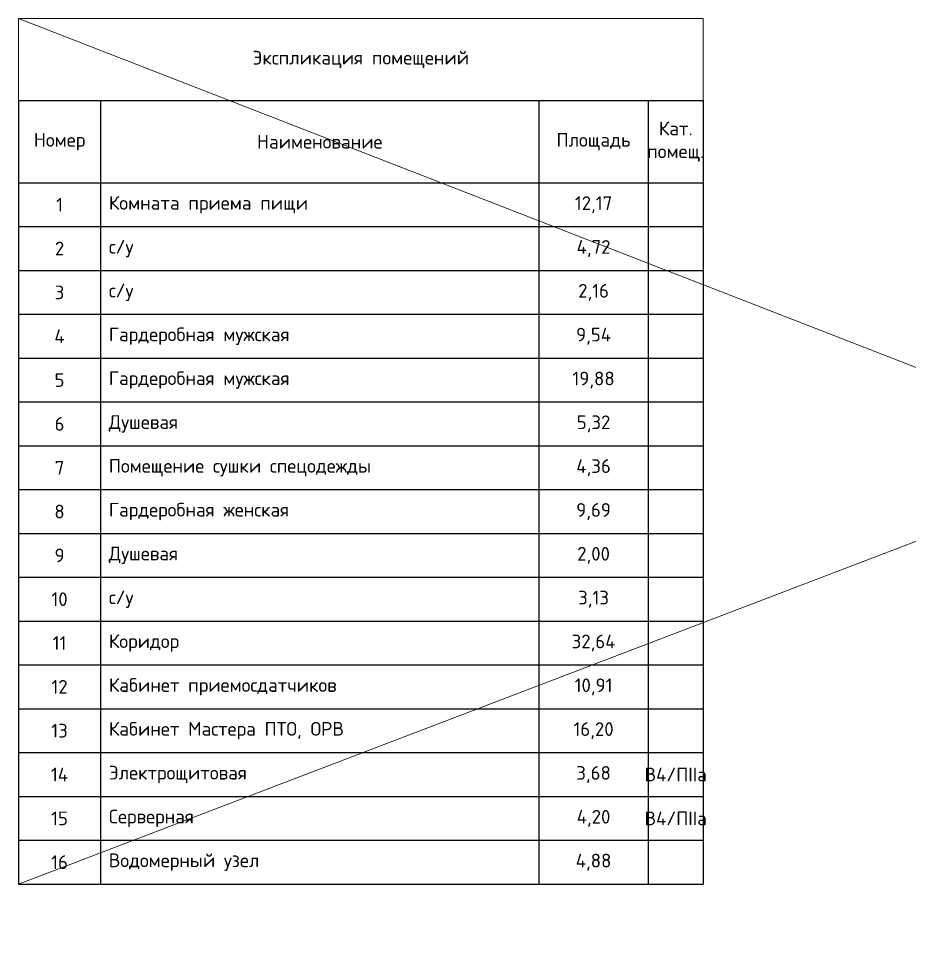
# Model space of a CAD drawing. Header units: millimetres. Extents: x 3795014 to 4300160, y 3869364 to 4016788.
# Drawn here: x 4168328 to 4184598, y 3986461 to 4003309 of the extents above; entities that cross this region are included whole.
import ezdxf

# ---------------------------------------------------------------- set-up
doc = ezdxf.new("R2010")
doc.units = ezdxf.units.MM
doc.layers.get('Defpoints').update_dxf_attribs({"color": 3})
doc.layers.add('ТХ здание', color=7, linetype='Continuous')
doc.styles.add('ISOCPEUR', font='isocpeur.ttf')

# ---------------------------------------------------------------- blocks, each defined once
blk = doc.blocks.new('*T70')
at = {"layer": 'Defpoints', "color": 8, "linetype": 'ByBlock', "lineweight": 0, "ltscale": 100, "transparency": 16777216}
for p, q in [((0, 0), (12500, 0)), ((0, 0), (0, -1500)), ((12500, 0), (12500, -1500))]:
    blk.add_line(p, q, dxfattribs=at)
at = {"layer": 'ТХ здание', "color": 0, "ltscale": 100, "transparency": 16777216}
blk.add_line((0, -1500), (12500, -1500), dxfattribs=at)
at = {"layer": 'ТХ здание', "color": 0, "linetype": 'ByBlock', "lineweight": -2, "ltscale": 100, "transparency": 16777216}
for p, q in [((0, -1500), (0, -15800)), ((1500, -1500), (1500, -15800)), ((9500, -1500), (9500, -15800)), ((11500, -1500), (11500, -15800)), ((12500, -1500), (12500, -15800)), ((0, -3000), (12500, -3000)), ((0, -3800), (12500, -3800)), ((0, -4600), (12500, -4600)), ((0, -5400), (12500, -5400)), ((0, -6200), (12500, -6200)), ((0, -7000), (12500, -7000)), ((0, -7800), (12500, -7800)), ((0, -8600), (12500, -8600)), ((0, -9400), (12500, -9400)), ((0, -10200), (12500, -10200)), ((0, -11000), (12500, -11000)), ((0, -11800), (12500, -11800)), ((0, -12600), (12500, -12600)), ((0, -13400), (12500, -13400)), ((0, -14200), (12500, -14200)), ((0, -15000), (12500, -15000)), ((0, -15800), (12500, -15800))]:
    blk.add_line(p, q, dxfattribs=at)
at = {"layer": 'ТХ здание', "color": 0, "ltscale": 100, "transparency": 16777216, "char_height": 250, "style": 'ISOCPEUR'}
for s, insert, width, attachment_point in [('Экспликация помещений', (6250, -750), 12380, 5), ('Кат. помещ.', (12000, -2250), 880, 5), ('Номер', (750, -2250), 1380, 5), ('Наименование', (5500, -2250), 7880, 5), ('\\A1;Площадь', (10500, -2250), 1880, 5), ('1', (750, -3400), 1380, 5), ('Комната приема пищи', (1650, -3400), 7700, 4), ('12,17', (10500, -3400), 1880, 5), ('с/у', (1650, -4200), 7700, 4), ('2', (750, -4200), 1380, 5), ('4,72', (10500, -4200), 1880, 5), ('3', (750, -5000), 1380, 5), ('с/у', (1650, -5000), 7700, 4), ('2,16', (10500, -5000), 1880, 5), ('4', (750, -5800), 1380, 5), ('Гардеробная мужская', (1650, -5800), 7700, 4), ('9,54', (10500, -5800), 1880, 5), ('5', (750, -6600), 1380, 5), ('Гардеробная мужская', (1650, -6600), 7700, 4), ('19,88', (10500, -6600), 1880, 5), ('Душевая', (1650, -7400), 7700, 4), ('6', (750, -7400), 1380, 5), ('5,32', (10500, -7400), 1880, 5), ('7', (750, -8200), 1380, 5), ('Помещение сушки спецодежды', (1650, -8200), 7700, 4), ('4,36', (10500, -8200), 1880, 5), ('8', (750, -9000), 1380, 5), ('Гардеробная женская', (1650, -9000), 7700, 4), ('9,69', (10500, -9000), 1880, 5), ('9', (750, -9800), 1380, 5), ('Душевая', (1650, -9800), 7700, 4), ('2,00', (10500, -9800), 1880, 5), ('с/у', (1650, -10600), 7700, 4), ('3,13', (10500, -10600), 1880, 5), ('10', (750, -10600), 1380, 5), ('11', (750, -11400), 1380, 5), ('Коридор', (1650, -11400), 7700, 4), ('32,64', (10500, -11400), 1880, 5), ('12', (750, -12200), 1380, 5), ('Кабинет приемосдатчиков', (1650, -12200), 7700, 4), ('10,91', (10500, -12200), 1880, 5), ('13', (750, -13000), 1380, 5), ('Кабинет Мастера ПТО, ОРВ', (1650, -13000), 7700, 4), ('16,20', (10500, -13000), 1880, 5), ('Электрощитовая', (1650, -13800), 7700, 4), ('3,68', (10500, -13800), 1880, 5), ('14', (750, -13800), 1380, 5), ('В4/ПIIа', (12000, -13800), 880, 5), ('15', (750, -14600), 1380, 5), ('Серверная', (1650, -14600), 7700, 4), ('4,20', (10500, -14600), 1880, 5), ('В4/ПIIа', (12000, -14600), 880, 5), ('16', (750, -15400), 1380, 5), ('Водомерный узел', (1650, -15400), 7700, 4), ('4,88', (10500, -15400), 1880, 5)]:
    blk.add_mtext(s, dxfattribs=dict(at, insert=insert, width=width, attachment_point=attachment_point))

msp = doc.modelspace()

# ---------------------------------------------------------------- linework, layer by layer
at = {"layer": 'Defpoints', "lineweight": 20, "ltscale": 100}
msp.add_lwpolyline([(4208347.9, 4002789.2), (4168328.3, 3987508.9), (4168328.3, 4003308.9), (4211670.5, 3986460.7)], dxfattribs=at)

# ---------------------------------------------------------------- block references
msp.add_blockref('*T70', (4168328.3, 4003308.9))

doc.saveas('drawing.dxf')
